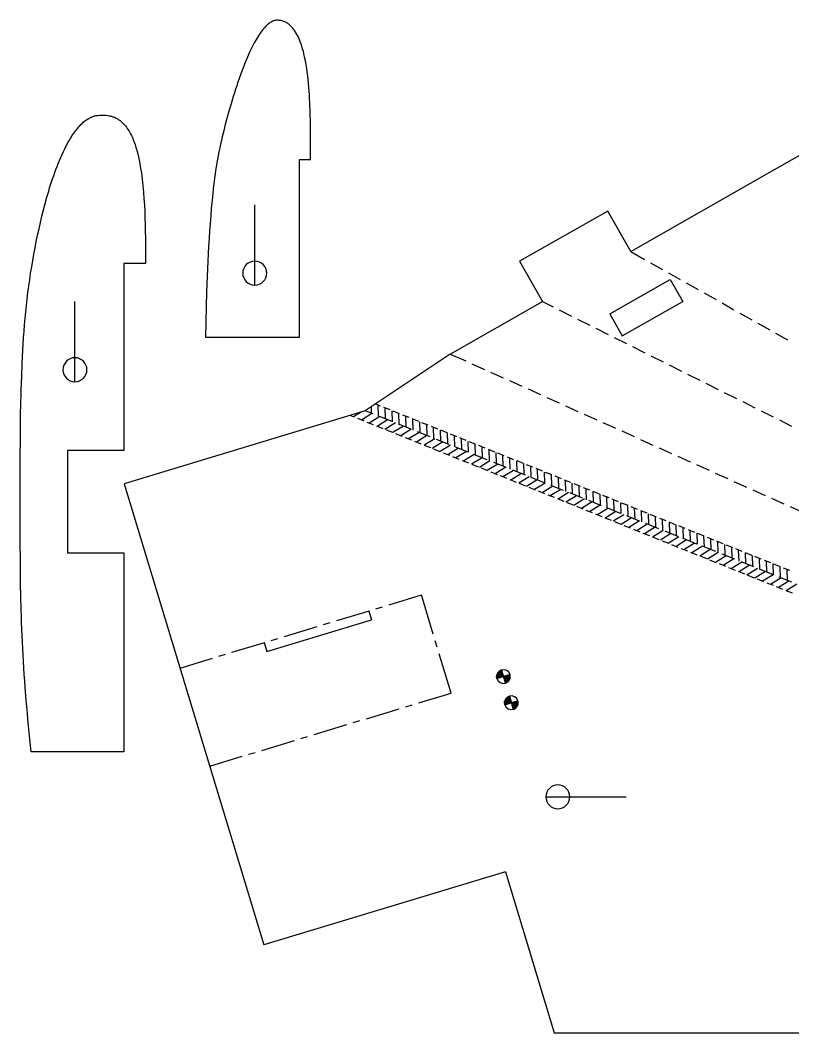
# Model space of a CAD drawing. Extents: x 310 to 3649, y -238 to 259.
# Drawn here: x 1176.2 to 1534.8, y -232.5 to 237.6 of the extents above; entities that cross this region are included whole.
import ezdxf

# ---------------------------------------------------------------- set-up
doc = ezdxf.new("R2010")
doc.units = 0

msp = doc.modelspace()

# ---------------------------------------------------------------- linework, layer by layer
at = {"layer": '01 CUT', "color": 7}
for points in [[(1305.795652, 90.387976), (1305.795652, 172.969466), (1310.875636, 172.969466), (1310.907386, 180.028527), (1310.91797, 183.56335), (1310.907386, 187.087588), (1310.875636, 190.622411), (1310.801553, 194.14665), (1310.748637, 195.914061), (1310.685137, 197.681472), (1310.611054, 199.4383), (1310.515804, 201.205711), (1310.420554, 202.962538), (1310.304138, 204.72995), (1310.166555, 206.486777), (1310.007806, 208.243605), (1309.82789, 210.000433), (1309.63739, 211.757261), (1309.415141, 213.503505), (1309.161142, 215.24975), (1308.875393, 216.995994), (1308.568477, 218.731655), (1308.219228, 220.467317), (1308.018145, 221.324564), (1307.817063, 222.181811), (1307.605397, 223.039059), (1307.372564, 223.896306), (1307.129148, 224.74297), (1306.864566, 225.589634), (1306.5894, 226.425715), (1306.293068, 227.261795), (1305.986152, 228.087293), (1305.647486, 228.902207), (1305.287654, 229.706538), (1304.896072, 230.500285), (1304.483323, 231.283449), (1304.038825, 232.045447), (1303.795409, 232.426446), (1303.551993, 232.796861), (1303.297994, 233.156693), (1303.033411, 233.516526), (1302.758245, 233.865774), (1302.472496, 234.20444), (1302.176164, 234.532522), (1301.869248, 234.850021), (1301.551749, 235.156937), (1301.213083, 235.442686), (1300.874418, 235.728435), (1300.514586, 235.993018), (1300.14417, 236.236434), (1299.763171, 236.469266), (1299.382173, 236.670349), (1298.980007, 236.860848), (1298.567258, 237.030181), (1298.15451, 237.178347), (1297.731178, 237.294764), (1297.297262, 237.400597), (1296.863347, 237.47468), (1296.418849, 237.53818), (1295.97435, 237.569929), (1295.540435, 237.580513), (1295.095936, 237.548763), (1294.662021, 237.485263), (1294.228105, 237.390013), (1293.804774, 237.263014), (1293.392025, 237.093681), (1292.989859, 236.913765), (1292.598277, 236.702099), (1292.217278, 236.469266), (1291.857446, 236.215267), (1291.497614, 235.950685), (1291.158948, 235.675519), (1290.830866, 235.379186), (1290.502784, 235.072271), (1290.185285, 234.765355), (1289.582037, 234.119774), (1289.010539, 233.453026), (1288.449624, 232.765111), (1287.920459, 232.066613), (1287.41246, 231.346949), (1286.915045, 230.606118), (1286.438797, 229.865287), (1285.983715, 229.113873), (1285.539216, 228.341292), (1285.105301, 227.568711), (1284.692552, 226.79613), (1283.877638, 225.219218), (1283.105057, 223.631723), (1282.364226, 222.033645), (1281.644562, 220.4144), (1280.956647, 218.795155), (1280.289899, 217.165327), (1279.633735, 215.514332), (1279.00932, 213.873921), (1278.395489, 212.212343), (1277.802824, 210.550765), (1277.220742, 208.889186), (1276.659827, 207.206442), (1276.109496, 205.53428), (1275.569748, 203.851536), (1275.051166, 202.168791), (1274.532584, 200.486046), (1274.024586, 198.792718), (1273.050922, 195.395479), (1272.109008, 191.99824), (1271.209428, 188.579834), (1270.775513, 186.865339), (1270.352181, 185.150845), (1269.950015, 183.43635), (1269.54785, 181.721855), (1269.156268, 179.996777), (1268.785852, 178.2717), (1268.42602, 176.546622), (1268.087354, 174.81096), (1267.759272, 173.075299), (1267.441773, 171.339638), (1267.156024, 169.593394), (1266.880858, 167.857732), (1266.626859, 166.111488), (1266.383443, 164.365243), (1266.161194, 162.608416), (1265.949528, 160.862171), (1265.748445, 159.105343), (1265.557946, 157.348515), (1265.208697, 153.83486), (1264.891198, 150.321204), (1264.594865, 146.796965), (1264.3197, 143.28331), (1264.0657, 139.759071), (1263.822285, 136.234832), (1263.610619, 132.710593), (1263.409536, 129.186354), (1263.22962, 125.662115), (1263.081454, 122.137876), (1262.933287, 118.613637), (1262.806288, 115.089399), (1262.689871, 111.554576), (1262.488789, 104.495515), (1262.319456, 97.447037), (1262.17129, 90.387976), (1305.795652, 90.387976)], [(1526.298708, 168.323397), (1607.610202, 214.202003), (1915.086817, -79.389322)], [(1181.325461, -102.048168), (1180.669296, -96.068603), (1180.351797, -93.084112), (1180.055465, -90.089039), (1179.759133, -87.093965), (1179.483967, -84.098891), (1179.219384, -81.103817), (1178.965385, -78.108743), (1178.489137, -72.108012), (1178.266887, -69.112938), (1178.055221, -66.117864), (1177.854139, -63.112207), (1177.663639, -60.10655), (1177.483723, -57.111476), (1177.324974, -54.105819), (1177.176807, -51.100161), (1177.039225, -48.094504), (1176.912225, -45.088847), (1176.806392, -42.093773), (1176.700559, -39.077533), (1176.615893, -36.071875), (1176.467726, -30.060561), (1176.361893, -24.049247), (1176.28781, -18.037932), (1176.245477, -12.016034), (1176.213727, -6.00472), (1176.192561, 6.028492), (1176.192561, 18.051121), (1176.181977, 30.084333), (1176.192561, 36.095647), (1176.224311, 42.117545), (1176.28781, 48.128859), (1176.372477, 54.140174), (1176.499476, 60.151488), (1176.584143, 63.157145), (1176.668809, 66.162803), (1176.880475, 72.174117), (1177.134474, 78.185431), (1177.40964, 84.196746), (1177.578973, 87.202403), (1177.748306, 90.197477), (1177.949388, 93.203134), (1178.171638, 96.198208), (1178.425637, 99.203865), (1178.711386, 102.188356), (1179.018302, 105.18343), (1179.356967, 108.178504), (1179.727383, 111.162994), (1180.129548, 114.136902), (1180.55288, 117.121392), (1181.007962, 120.095299), (1181.484211, 123.058623), (1181.981626, 126.032531), (1182.510791, 128.985271), (1183.061122, 131.948595), (1183.643204, 134.901336), (1184.257035, 137.843494), (1184.892033, 140.785651), (1185.558781, 143.717225), (1186.246696, 146.648799), (1186.976943, 149.559207), (1187.738941, 152.469614), (1188.543272, 155.369438), (1188.966604, 156.81935), (1189.389936, 158.258679), (1189.834434, 159.698008), (1190.278933, 161.137337), (1190.744598, 162.566082), (1191.220847, 163.994828), (1191.707678, 165.41299), (1192.205093, 166.831152), (1192.723675, 168.249314), (1193.25284, 169.64631), (1193.803172, 171.053889), (1194.37467, 172.440301), (1194.967335, 173.826714), (1195.570583, 175.202542), (1196.205581, 176.567788), (1196.861745, 177.933034), (1197.539077, 179.277113), (1198.248158, 180.610609), (1198.988989, 181.922938), (1199.380571, 182.579103), (1199.772153, 183.214101), (1200.174318, 183.849099), (1200.587067, 184.484097), (1201.020982, 185.097928), (1201.454898, 185.711759), (1201.90998, 186.315008), (1202.375645, 186.907672), (1202.851893, 187.489754), (1203.338725, 188.061252), (1203.846723, 188.622167), (1204.375888, 189.161915), (1204.915637, 189.69108), (1205.465968, 190.199079), (1206.04805, 190.675327), (1206.640715, 191.140992), (1207.265129, 191.574908), (1207.910711, 191.96649), (1208.238793, 192.156989), (1208.566875, 192.336905), (1208.905541, 192.506238), (1209.25479, 192.654404), (1209.604039, 192.80257), (1209.953288, 192.92957), (1210.31312, 193.045986), (1210.672952, 193.151819), (1211.032784, 193.247069), (1211.4032, 193.321152), (1211.773615, 193.374069), (1212.144031, 193.426985), (1212.895445, 193.490485), (1213.657443, 193.522235), (1214.408857, 193.522235), (1215.170854, 193.490485), (1215.932852, 193.437568), (1216.684266, 193.363485), (1217.435681, 193.247069), (1217.806096, 193.172986), (1218.165928, 193.08832), (1218.536344, 193.003653), (1218.896176, 192.89782), (1219.245425, 192.781404), (1219.605257, 192.654404), (1219.954506, 192.506238), (1220.293172, 192.358072), (1220.631837, 192.188739), (1220.95992, 192.008823), (1221.288002, 191.818324), (1221.616084, 191.617241), (1221.933583, 191.405575), (1222.240499, 191.193909), (1222.547415, 190.961076), (1222.843747, 190.728244), (1223.415245, 190.230829), (1223.965577, 189.701663), (1224.473575, 189.151332), (1224.97099, 188.56925), (1225.436655, 187.976586), (1225.870571, 187.362754), (1226.283319, 186.738339), (1226.685485, 186.092758), (1227.0559, 185.436594), (1227.415733, 184.769846), (1227.754398, 184.103098), (1228.071897, 183.415183), (1228.378813, 182.727269), (1228.664562, 182.039354), (1228.939728, 181.330273), (1229.20431, 180.631775), (1229.458309, 179.922694), (1229.691142, 179.20303), (1229.913391, 178.483366), (1230.125057, 177.753118), (1230.336723, 177.033453), (1230.707139, 175.572958), (1231.056388, 174.101879), (1231.373887, 172.620217), (1231.659636, 171.138555), (1231.924218, 169.656893), (1232.167634, 168.175231), (1232.400467, 166.682986), (1232.60155, 165.190741), (1232.781466, 163.698495), (1232.950799, 162.20625), (1233.109548, 160.714005), (1233.247131, 159.22176), (1233.37413, 157.718931), (1233.59638, 154.723857), (1233.786879, 151.7182), (1233.945629, 148.712543), (1234.062045, 145.706885), (1234.157295, 142.701228), (1234.241961, 139.695571), (1234.294878, 136.689914), (1234.337211, 133.684257), (1234.358377, 130.678599), (1234.379544, 124.656702), (1224.219576, 124.656702), (1224.219576, 37.757225), (1198.184658, 37.757225), (1198.184658, -9.730042), (1224.219576, -9.730042), (1224.219576, -102.048168)], [(1459.613335, 130.170601), (1526.298708, 168.323397)], [(1459.613335, 130.170601), (1448.955951, 148.955959), (1407.987997, 125.704448), (1418.64538, 106.929674)], [(1449.887282, 101.278192), (1477.94361, 117.206059)], [(1477.94361, 117.206059), (1483.711509, 107.04609)], [(1375.814765, 82.609251), (1418.64538, 106.929674)], [(1455.65518, 91.118224), (1483.711509, 107.04609)], [(1449.887282, 101.278192), (1455.65518, 91.118224)], [(1375.814765, 82.609251), (1336.307306, 56.278)], [(1336.307306, 56.278), (1224.462992, 22.41144), (1289.306871, -191.773385)], [(1338.021801, -36.643374), (1339.27063, -40.770861)], [(1290.65095, -55.492231), (1339.27063, -40.770861)], [(1289.402121, -51.364744), (1290.65095, -55.492231)], [(1224.219576, -102.048168), (1181.325461, -102.048168)], [(1401.436935, -157.832742), (1289.306871, -191.773385)], [(1401.436935, -157.832742), (1424.053447, -232.529673)], [(1424.053447, -232.529673), (1844.199873, -232.529673)]]:
    msp.add_lwpolyline(points, dxfattribs=at)
at = {"layer": '02 SCORE', "color": 10}
for points in [[(1459.613335, 130.170601), (1466.016231, 126.572279)], [(1468.789056, 125.005951), (1474.313538, 121.89446)], [(1477.086363, 120.338715), (1482.621429, 117.216642)], [(1485.38367, 115.660897), (1490.918736, 112.538823)], [(1493.680977, 110.983078), (1499.216043, 107.871588)], [(1418.64538, 106.929674), (1423.513698, 104.495515)], [(1501.978284, 106.315843), (1507.51335, 103.193769)], [(1426.350023, 103.077353), (1432.033255, 100.241029)], [(1434.880162, 98.822866), (1440.552811, 95.975959)], [(1510.286175, 101.638024), (1515.810658, 98.515951)], [(1443.399719, 94.557796), (1449.072368, 91.721472)], [(1518.583482, 96.960206), (1524.118548, 93.848715)], [(1451.919275, 90.30331), (1457.602508, 87.466986)], [(1526.880789, 92.29297), (1532.415855, 89.170897)], [(1460.438832, 86.048823), (1466.122064, 83.212499)], [(1375.814765, 82.609251), (1382.979659, 79.391928)], [(1468.958388, 81.794337), (1474.641621, 78.947429)], [(1385.879483, 78.090182), (1391.668549, 75.48669)], [(1477.477945, 77.529267), (1483.161177, 74.692942)], [(1394.568373, 74.184944), (1400.357438, 71.581452)], [(1485.997501, 73.27478), (1491.680734, 70.438456)], [(1403.257262, 70.279706), (1409.046327, 67.676215)], [(1411.946151, 66.374469), (1417.735216, 63.78156)], [(1494.517058, 69.020294), (1500.20029, 66.183969)], [(1420.635041, 62.479814), (1426.424106, 59.876322)], [(1503.036614, 64.765807), (1508.719847, 61.918899)], [(1429.32393, 58.574577), (1435.112995, 55.971085)], [(1511.566754, 60.500737), (1517.239403, 57.664413)], [(1340.000878, 54.796338), (1336.307306, 56.278)], [(1348.837933, 51.24035), (1342.943035, 53.611009)], [(1438.012819, 54.669339), (1443.801884, 52.065847)], [(1520.086311, 56.246251), (1525.75896, 53.409926)], [(1528.605867, 51.991764), (1534.289099, 49.155439)], [(1357.674989, 47.684361), (1351.780091, 50.05502)], [(1446.701709, 50.764101), (1452.490774, 48.160609)], [(1366.512045, 44.138955), (1360.617146, 46.499031)], [(1375.3491, 40.582966), (1369.454202, 42.953626)], [(1455.390598, 46.869447), (1461.179663, 44.265955)], [(1464.079487, 42.964209), (1469.868552, 40.360717)], [(1384.186156, 37.026978), (1378.291257, 39.397637)], [(1472.768376, 39.058971), (1478.557442, 36.45548)], [(1393.023211, 33.470989), (1387.138896, 35.841648)], [(1481.457266, 35.153734), (1487.246331, 32.550242)], [(1401.860266, 29.925583), (1395.975952, 32.296243)], [(1410.697322, 26.369595), (1404.813007, 28.740254)], [(1490.146155, 31.248496), (1495.93522, 28.655587)], [(1419.534377, 22.813606), (1413.650063, 25.184265)], [(1498.835044, 27.353841), (1504.62411, 24.75035)], [(1428.371433, 19.2682), (1422.487118, 21.628276)], [(1507.523934, 23.448604), (1513.312999, 20.845112)], [(1516.212823, 19.543366), (1522.001888, 16.939874)], [(1437.219072, 15.712212), (1431.324174, 18.082871)], [(1446.056127, 12.156223), (1440.161229, 14.526882)], [(1524.901712, 15.638128), (1530.690777, 13.04522)], [(1454.893183, 8.600234), (1448.998285, 10.970893)], [(1533.590602, 11.743474), (1539.379667, 9.139982)], [(1463.730238, 5.054828), (1457.83534, 7.425488)], [(1472.567294, 1.49884), (1466.672396, 3.869499)], [(1481.404349, -2.057149), (1475.509451, 0.31351)], [(1490.241405, -5.602555), (1484.346507, -3.242479)], [(1499.07846, -9.158543), (1493.183562, -6.787884)], [(1507.915516, -12.714532), (1502.020618, -10.343873)], [(1516.752571, -16.270521), (1510.857673, -13.899862)], [(1525.589627, -19.815927), (1519.694729, -17.455851)], [(1534.426682, -23.371915), (1528.531784, -21.001256)]]:
    msp.add_lwpolyline(points, dxfattribs=at)
at = {"layer": '04 BEVEL', "color": 130}
for points in [[(1339.291797, 55.082088), (1339.196547, 58.193578)], [(1343.4722, 58.42641), (1341.016875, 59.410657)], [(1342.50912, 53.780342), (1342.350371, 58.870909)], [(1347.885436, 56.648416), (1344.943279, 57.833746)], [(1345.726443, 52.489179), (1345.567694, 57.579746)], [(1331.407238, 53.219427), (1329.184745, 54.119007)], [(1334.613978, 55.759419), (1330.86749, 53.441676)], [(1335.831058, 51.452016), (1332.878317, 52.626762)], [(1339.439963, 55.018588), (1334.529312, 51.970597)], [(1343.091202, 53.547509), (1338.18055, 50.499519)], [(1346.74244, 52.087014), (1341.831789, 49.02844)], [(1348.943767, 51.198016), (1348.785017, 56.288584)], [(1352.309256, 54.870422), (1349.356515, 56.055751)], [(1352.16109, 49.906854), (1352.00234, 54.986838)], [(1356.722492, 53.092427), (1353.780335, 54.277757)], [(1355.388996, 48.605108), (1355.219663, 53.695675)], [(1361.146311, 51.314433), (1358.193571, 52.499762)], [(1358.606319, 47.313945), (1358.436987, 52.404513)], [(1340.244294, 49.674021), (1337.302136, 50.859351)], [(1344.668113, 47.896027), (1341.715373, 49.081356)], [(1350.393679, 50.615935), (1345.483027, 47.567945)], [(1349.081349, 46.118032), (1346.139192, 47.303362)], [(1354.044917, 49.144856), (1349.134266, 46.096866)], [(1357.696156, 47.673778), (1352.796088, 44.625787)], [(1361.823643, 46.022783), (1361.65431, 51.11335)], [(1365.559548, 49.536438), (1362.61739, 50.721768)], [(1365.040966, 44.73162), (1364.871633, 49.811604)], [(1369.983367, 47.769027), (1367.030626, 48.943774)], [(1368.258289, 43.429874), (1368.088956, 48.520442)], [(1371.475612, 42.138712), (1371.316863, 47.229279)], [(1374.396603, 45.991033), (1371.454446, 47.176362)], [(1353.505169, 44.340038), (1350.563011, 45.525368)], [(1357.918405, 42.562044), (1354.976247, 43.747373)], [(1361.357977, 46.213282), (1356.447326, 43.154708)], [(1365.009216, 44.742203), (1360.098565, 41.694213)], [(1368.660454, 43.271125), (1363.749803, 40.223134)], [(1374.692935, 40.847549), (1374.534186, 45.938116)], [(1378.820422, 44.213038), (1375.867682, 45.398368)], [(1377.910259, 39.556386), (1377.751509, 44.63637)], [(1383.233658, 42.435044), (1380.291501, 43.620374)], [(1381.127582, 38.25464), (1380.968832, 43.345208)], [(1362.342224, 40.784049), (1359.400067, 41.969379)], [(1366.75546, 39.016638), (1363.813303, 40.191384)], [(1372.311693, 41.800046), (1367.401042, 38.752056)], [(1371.17928, 37.238644), (1368.237122, 38.423973)], [(1375.962931, 40.328967), (1371.05228, 37.280977)], [(1379.624753, 38.868472), (1374.714102, 35.820482)], [(1384.344905, 36.963478), (1384.186156, 42.054045)], [(1387.657478, 40.65705), (1384.71532, 41.842379)], [(1387.562228, 35.672315), (1387.403479, 40.762883)], [(1392.070714, 38.879055), (1389.128557, 40.064385)], [(1390.790135, 34.381153), (1390.620802, 39.461137)], [(1396.494533, 37.101061), (1393.552376, 38.28639)], [(1394.007458, 33.079407), (1393.838125, 38.169974)], [(1375.603099, 35.460649), (1372.650359, 36.645979)], [(1380.016335, 33.682655), (1377.074178, 34.867985)], [(1383.275992, 37.397393), (1378.365341, 34.349403)], [(1384.440155, 31.904661), (1381.487414, 33.08999)], [(1386.92723, 35.926314), (1382.016579, 32.878324)], [(1390.578469, 34.455236), (1385.667817, 31.407245)], [(1394.229707, 32.99474), (1389.319056, 29.936167)], [(1397.224781, 31.788244), (1397.055448, 36.878812)], [(1400.907769, 35.323066), (1397.965612, 36.508396)], [(1400.442104, 30.497082), (1400.272771, 35.587649)], [(1405.331589, 33.555655), (1402.389432, 34.740985)], [(1403.659427, 29.205919), (1403.490095, 34.285903)], [(1406.876751, 27.904173), (1406.718001, 32.99474)], [(1409.755408, 31.777661), (1406.802668, 32.96299)], [(1388.853391, 30.126666), (1385.911233, 31.311996)], [(1393.27721, 28.348672), (1390.324469, 29.534001)], [(1397.880946, 31.523662), (1392.980878, 28.475671)], [(1401.542767, 30.052583), (1396.632116, 27.004593)], [(1405.194006, 28.581504), (1400.283355, 25.533514)], [(1410.094074, 26.613011), (1409.935324, 31.703578)], [(1414.168644, 29.999666), (1411.226487, 31.184996)], [(1413.311397, 25.321848), (1413.152648, 30.412415)], [(1418.592464, 28.221672), (1415.639723, 29.407002)], [(1416.52872, 24.030685), (1416.369971, 29.110669)], [(1397.690446, 26.570677), (1394.748289, 27.756007)], [(1402.114266, 24.803266), (1399.161525, 25.988596)], [(1406.527502, 23.025272), (1403.585344, 24.210601)], [(1408.845244, 27.110426), (1403.934593, 24.062435)], [(1412.496483, 25.64993), (1407.585832, 22.60194)], [(1416.147721, 24.178852), (1411.23707, 21.130861)], [(1419.746043, 22.728939), (1419.587294, 27.819507)], [(1423.0057, 26.443678), (1420.063543, 27.629007)], [(1422.963367, 21.437777), (1422.804617, 26.528344)], [(1427.429519, 24.665683), (1424.476779, 25.851013)], [(1426.191273, 20.146614), (1426.02194, 25.237182)], [(1431.842755, 22.887689), (1428.900598, 24.073018)], [(1429.408596, 18.844868), (1429.239264, 23.935436)], [(1410.951321, 21.247277), (1407.99858, 22.432607)], [(1415.364557, 19.469283), (1412.4224, 20.654613)], [(1419.809543, 22.707773), (1414.898892, 19.659782)], [(1419.788377, 17.691289), (1416.835636, 18.876618)], [(1423.460782, 21.236694), (1418.550131, 18.188704)], [(1427.11202, 19.776199), (1422.201369, 16.717625)], [(1432.62592, 17.553706), (1432.456587, 22.644273)], [(1436.266575, 21.120278), (1433.313834, 22.305607)], [(1435.843243, 16.262543), (1435.67391, 21.35311)], [(1440.679811, 19.342283), (1437.737653, 20.527613)], [(1439.060566, 14.971381), (1438.891233, 20.061948)], [(1424.201613, 15.913294), (1421.259455, 17.098624)], [(1428.625432, 14.1353), (1425.683275, 15.320629)], [(1430.763259, 18.30512), (1425.852608, 15.25713)], [(1434.414497, 16.834041), (1429.503846, 13.786051)], [(1438.076319, 15.362963), (1433.165668, 12.314972)], [(1442.277889, 13.669635), (1442.11914, 18.760202)], [(1445.10363, 17.564289), (1442.15089, 18.749619)], [(1445.495212, 12.378472), (1445.336463, 17.469039)], [(1449.516866, 15.786295), (1446.574709, 16.971624)], [(1448.712536, 11.087309), (1448.553786, 16.177877)], [(1453.940686, 14.0083), (1450.987945, 15.19363)], [(1451.929859, 9.796147), (1451.771109, 14.886714)], [(1433.038668, 12.367889), (1430.096511, 13.553218)], [(1437.462488, 10.589894), (1434.52033, 11.775224)], [(1441.727558, 13.902467), (1436.816906, 10.843894)], [(1441.875724, 8.8119), (1438.933566, 9.99723)], [(1445.378796, 12.431389), (1440.468145, 9.383398)], [(1449.030035, 10.96031), (1444.119383, 7.912319)], [(1452.681273, 9.489231), (1447.770622, 6.441241)], [(1455.147182, 8.494401), (1454.988432, 13.584968)], [(1458.353922, 12.230306), (1455.411764, 13.415635)], [(1458.375088, 7.203238), (1458.205756, 12.293806)], [(1462.777741, 10.452311), (1459.835584, 11.637641)], [(1461.592412, 5.912076), (1461.423079, 11.002643)], [(1467.190977, 8.6849), (1464.24882, 9.87023)], [(1464.809735, 4.620913), (1464.640402, 9.71148)], [(1446.299543, 7.033906), (1443.357386, 8.219235)], [(1450.723363, 5.255911), (1447.770622, 6.441241)], [(1456.332512, 8.018152), (1451.42186, 4.970162)], [(1459.994333, 6.557657), (1455.083682, 3.509667)], [(1463.645572, 5.086578), (1458.734921, 2.038588)], [(1468.027058, 3.319167), (1467.857725, 8.409735)], [(1471.614797, 6.906906), (1468.672639, 8.092236)], [(1471.244381, 2.028005), (1471.075048, 7.118572)], [(1476.028033, 5.128912), (1473.085875, 6.314241)], [(1474.461704, 0.736842), (1474.302955, 5.827409)], [(1455.136599, 3.477917), (1452.194441, 4.663246)], [(1459.560418, 1.699922), (1456.607677, 2.885252)], [(1463.973654, -0.067489), (1461.031497, 1.117841)], [(1467.29681, 3.6155), (1462.386159, 0.567509)], [(1470.948049, 2.144421), (1466.037398, -0.90357)], [(1474.599287, 0.683925), (1469.688636, -2.374648)], [(1480.451852, 3.350917), (1477.509695, 4.536247)], [(1477.679028, -0.554321), (1477.520278, 4.536247)], [(1480.896351, -1.856066), (1480.737601, 3.234501)], [(1484.875672, 1.572923), (1481.922931, 2.758252)], [(1484.113674, -3.147229), (1483.954925, 1.943338)], [(1489.288908, -0.205072), (1486.34675, 0.980258)], [(1487.330997, -4.438392), (1487.172248, 0.652176)], [(1468.397474, -1.845483), (1465.444733, -0.660154)], [(1472.81071, -3.623478), (1469.868552, -2.438148)], [(1478.261109, -0.787153), (1473.350458, -3.835144)], [(1477.234529, -5.401472), (1474.281788, -4.216142)], [(1481.912348, -2.258232), (1477.001696, -5.306222)], [(1485.563586, -3.729311), (1480.652935, -6.777301)], [(1490.548321, -5.729554), (1490.389571, -0.638987)], [(1493.712727, -1.983066), (1490.759986, -0.797736)], [(1493.776227, -7.0313), (1493.606894, -1.940733)], [(1498.125963, -3.750477), (1495.183806, -2.565148)], [(1496.99355, -8.322463), (1496.824217, -3.231896)], [(1502.549783, -5.528472), (1499.597042, -4.343142)], [(1500.210873, -9.613625), (1500.041541, -4.523058)], [(1481.647765, -7.179466), (1478.705608, -5.994137)], [(1486.071585, -8.957461), (1483.118844, -7.772131)], [(1489.214825, -5.200389), (1484.304173, -8.24838)], [(1492.866063, -6.660885), (1487.955412, -9.708875)], [(1496.517302, -8.131963), (1491.60665, -11.179954)], [(1503.428197, -10.904788), (1503.258864, -5.814221)], [(1506.963019, -7.306466), (1504.020861, -6.121136)], [(1506.64552, -12.206534), (1506.476187, -7.115967)], [(1511.386838, -9.08446), (1508.434098, -7.899131)], [(1509.862843, -13.497696), (1509.704093, -8.407129)], [(1490.484821, -10.735455), (1487.542663, -9.550126)], [(1494.90864, -12.502866), (1491.955899, -11.317537)], [(1500.179124, -9.603042), (1495.268472, -12.651032)], [(1499.321876, -14.280861), (1496.379719, -13.095531)], [(1503.830362, -11.074121), (1498.919711, -14.122111)], [(1507.4816, -12.534616), (1502.570949, -15.59319)], [(1511.132839, -14.005695), (1506.222188, -17.053685)], [(1515.800074, -10.862455), (1512.857917, -9.677125)], [(1513.080166, -14.788859), (1512.921417, -9.698292)], [(1516.297489, -16.080022), (1516.13874, -10.989454)], [(1520.223894, -12.640449), (1517.271153, -11.45512)], [(1519.514813, -17.381768), (1519.356063, -12.2912)], [(1524.63713, -14.418444), (1521.694972, -13.233114)], [(1522.732136, -18.67293), (1522.573386, -13.582363)], [(1503.745696, -16.058855), (1500.803538, -14.873525)], [(1508.158932, -17.836849), (1505.216774, -16.65152)], [(1512.582751, -19.614844), (1509.640594, -18.429514)], [(1514.784077, -15.476774), (1509.873426, -18.524764)], [(1518.445899, -16.947852), (1513.535248, -19.995843)], [(1522.097138, -18.408348), (1517.186487, -21.466921)], [(1525.949459, -19.964093), (1525.79071, -14.873525)], [(1529.060949, -16.185855), (1526.108208, -15.000525)], [(1529.177365, -21.255255), (1529.008033, -16.175271)], [(1533.474185, -17.963849), (1530.532028, -16.778519)], [(1532.394689, -22.557001), (1532.225356, -17.466434)], [(1516.995987, -21.392838), (1514.05383, -20.207509)], [(1521.419807, -23.170833), (1518.477649, -21.985503)], [(1525.748376, -19.879426), (1520.837725, -22.927417)], [(1529.399615, -21.350505), (1524.488964, -24.398495)], [(1533.050853, -22.821584), (1528.140202, -25.869574)], [(1525.843626, -24.938244), (1522.890885, -23.752914)], [(1530.256862, -26.716238), (1527.314705, -25.530909)], [(1534.680681, -28.494233), (1531.727941, -27.308903)], [(1536.702092, -24.292662), (1531.802024, -27.340653)]]:
    msp.add_lwpolyline(points, dxfattribs=at)
at = {"layer": '05 REFERENCE', "color": 90}
for points in [[(1347.409188, -33.796466), (1362.395141, -29.266813)], [(1367.90904, -47.47009), (1362.395141, -29.266813)], [(1323.099348, -41.162443), (1338.296967, -36.558707)], [(1341.334374, -35.63796), (1344.371781, -34.717213)], [(1317.024534, -43.003937), (1320.061941, -42.08319)], [(1298.789508, -48.517836), (1313.987127, -43.924684)], [(1274.479668, -55.883813), (1289.666703, -51.280077)], [(1292.714694, -50.35933), (1295.752101, -49.438583)], [(1369.750534, -53.555487), (1368.829787, -50.51808)], [(1250.381494, -63.175707), (1265.356863, -58.635471)], [(1268.39427, -57.714724), (1271.442261, -56.793977)], [(1376.174597, -74.806753), (1370.660698, -56.592894)], [(1361.199228, -79.336406), (1376.174597, -74.806753)], [(1336.889388, -86.702383), (1352.076423, -82.098647)], [(1355.11383, -81.1779), (1358.151237, -80.257153)], [(1330.80399, -88.533293), (1333.841397, -87.612546)], [(1312.568964, -94.057776), (1327.766583, -89.454041)], [(1288.259124, -101.41317), (1303.456743, -96.820017)], [(1306.49415, -95.89927), (1309.531557, -94.978523)], [(1282.18431, -103.254664), (1285.221717, -102.333917)], [(1264.16095, -108.715647), (1279.146903, -104.175411)]]:
    msp.add_lwpolyline(points, dxfattribs=at)
at = {"layer": '23 NOTES', "color": 7}
for points in [[(1285.041801, 114.61315), (1285.041801, 151.929866)], [(1285.04, 125.737524), (1283.919159, 125.624534), (1282.875204, 125.300472), (1281.930499, 124.787703), (1281.107409, 124.108591), (1280.428297, 123.285501), (1279.915528, 122.340796), (1279.591466, 121.296841), (1279.478476, 120.176), (1279.591466, 119.055159), (1279.915528, 118.011204), (1280.428297, 117.066499), (1281.107409, 116.243409), (1281.930499, 115.564297), (1282.875204, 115.051528), (1283.919159, 114.727466), (1285.04, 114.614476), (1286.160841, 114.727466), (1287.204796, 115.051528), (1288.149501, 115.564297), (1288.972591, 116.243409), (1289.651703, 117.066499), (1290.164472, 118.011204), (1290.488534, 119.055159), (1290.601524, 120.176), (1290.488534, 121.296841), (1290.164472, 122.340796), (1289.651703, 123.285501), (1288.972591, 124.108591), (1288.149501, 124.787703), (1287.204796, 125.300472), (1286.160841, 125.624534), (1285.04, 125.737524)], [(1201.581897, 69.761125), (1201.581897, 107.067257)], [(1201.58, 80.885524), (1200.459159, 80.772534), (1199.415204, 80.448472), (1198.470499, 79.935703), (1197.647409, 79.256591), (1196.968297, 78.433501), (1196.455528, 77.488796), (1196.131466, 76.444841), (1196.018476, 75.324), (1196.131466, 74.203159), (1196.455528, 73.159204), (1196.968297, 72.214499), (1197.647409, 71.391409), (1198.470499, 70.712297), (1199.415204, 70.199528), (1200.459159, 69.875466), (1201.58, 69.762476), (1202.700841, 69.875466), (1203.744796, 70.199528), (1204.689501, 70.712297), (1205.512591, 71.391409), (1206.191703, 72.214499), (1206.704472, 73.159204), (1207.028534, 74.203159), (1207.141524, 75.324), (1207.028534, 76.444841), (1206.704472, 77.488796), (1206.191703, 78.433501), (1205.512591, 79.256591), (1204.689501, 79.935703), (1203.744796, 80.448472), (1202.700841, 80.772534), (1201.58, 80.885524)], [(1403.563885, -66.227574), (1402.966021, -65.115167), (1402.020805, -64.345102), (1400.855801, -63.985658), (1399.598574, -64.105115), (1398.486167, -64.702979), (1397.716102, -65.648195), (1397.356658, -66.813199), (1397.476115, -68.070426), (1398.073979, -69.182833), (1399.019195, -69.952898), (1400.184199, -70.312342), (1401.441426, -70.192885), (1402.553833, -69.595021), (1403.323898, -68.649805), (1403.683342, -67.484801), (1403.563885, -66.227574)], [(1397.57403, -65.980281), (1400.029356, -65.535783), (1397.457614, -66.318947), (1397.57403, -65.980281)], [(1400.029356, -65.535783), (1397.457614, -66.318947), (1400.124605, -65.832115), (1400.029356, -65.535783)], [(1397.722196, -65.652199), (1399.944689, -65.260617), (1397.57403, -65.980281), (1397.722196, -65.652199)], [(1399.944689, -65.260617), (1397.57403, -65.980281), (1400.029356, -65.535783), (1399.944689, -65.260617)], [(1397.902112, -65.355866), (1399.870606, -65.006618), (1397.722196, -65.652199), (1397.902112, -65.355866)], [(1399.870606, -65.006618), (1397.722196, -65.652199), (1399.944689, -65.260617), (1399.870606, -65.006618)], [(1398.124362, -65.070117), (1399.807106, -64.773785), (1397.902112, -65.355866), (1398.124362, -65.070117)], [(1399.807106, -64.773785), (1397.902112, -65.355866), (1399.870606, -65.006618), (1399.807106, -64.773785)], [(1398.378361, -64.816118), (1399.743606, -64.583286), (1398.124362, -65.070117), (1398.378361, -64.816118)], [(1399.743606, -64.583286), (1398.124362, -65.070117), (1399.807106, -64.773785), (1399.743606, -64.583286)], [(1398.653527, -64.593869), (1399.69069, -64.413953), (1398.378361, -64.816118), (1398.653527, -64.593869)], [(1399.69069, -64.413953), (1398.378361, -64.816118), (1399.743606, -64.583286), (1399.69069, -64.413953)], [(1398.949859, -64.392786), (1399.648357, -64.286953), (1398.653527, -64.593869), (1398.949859, -64.392786)], [(1399.648357, -64.286953), (1398.653527, -64.593869), (1399.69069, -64.413953), (1399.648357, -64.286953)], [(1399.267358, -64.234037), (1399.62719, -64.191703), (1398.949859, -64.392786), (1399.267358, -64.234037)], [(1399.62719, -64.191703), (1398.949859, -64.392786), (1399.648357, -64.286953), (1399.62719, -64.191703)], [(1399.606024, -64.11762), (1399.606024, -64.138787), (1399.267358, -64.234037), (1399.606024, -64.11762)], [(1399.606024, -64.138787), (1399.267358, -64.234037), (1399.62719, -64.191703), (1399.606024, -64.138787)], [(1399.606024, -64.11762), (1401.436935, -70.192435)], [(1397.383531, -66.668196), (1400.219855, -66.149614), (1397.351781, -67.017445), (1397.383531, -66.668196)], [(1400.219855, -66.149614), (1397.351781, -67.017445), (1400.315105, -66.477696), (1400.219855, -66.149614)], [(1397.351781, -67.017445), (1400.315105, -66.477696), (1397.351781, -67.377277), (1397.351781, -67.017445)], [(1400.315105, -66.477696), (1397.351781, -67.377277), (1400.420938, -66.816362), (1400.315105, -66.477696)], [(1397.351781, -67.377277), (1400.420938, -66.816362), (1397.394114, -67.726526), (1397.351781, -67.377277)], [(1397.457614, -66.318947), (1400.124605, -65.832115), (1397.383531, -66.668196), (1397.457614, -66.318947)], [(1400.124605, -65.832115), (1397.383531, -66.668196), (1400.219855, -66.149614), (1400.124605, -65.832115)], [(1400.420938, -66.816362), (1397.394114, -67.726526), (1400.516187, -67.155027), (1400.420938, -66.816362)], [(1397.394114, -67.726526), (1400.516187, -67.155027), (1397.47878, -68.075775), (1397.394114, -67.726526)], [(1397.47878, -68.075775), (1403.564178, -66.23428)], [(1403.564178, -66.23428), (1400.516187, -67.155027), (1403.648844, -66.583529), (1403.564178, -66.23428)], [(1400.516187, -67.155027), (1403.648844, -66.583529), (1400.62202, -67.493693), (1400.516187, -67.155027)], [(1403.648844, -66.583529), (1400.62202, -67.493693), (1403.691177, -66.932778), (1403.648844, -66.583529)], [(1400.62202, -67.493693), (1403.691177, -66.932778), (1400.727853, -67.832359), (1400.62202, -67.493693)], [(1403.691177, -66.932778), (1400.727853, -67.832359), (1403.691177, -67.29261), (1403.691177, -66.932778)], [(1400.727853, -67.832359), (1403.691177, -67.29261), (1400.823103, -68.160441), (1400.727853, -67.832359)], [(1403.691177, -67.29261), (1400.823103, -68.160441), (1403.659427, -67.641859), (1403.691177, -67.29261)], [(1400.823103, -68.160441), (1403.659427, -67.641859), (1400.918353, -68.47794), (1400.823103, -68.160441)], [(1403.659427, -67.641859), (1400.918353, -68.47794), (1403.585344, -67.991108), (1403.659427, -67.641859)], [(1400.918353, -68.47794), (1403.585344, -67.991108), (1401.013602, -68.774272), (1400.918353, -68.47794)], [(1403.585344, -67.991108), (1401.013602, -68.774272), (1403.468928, -68.329774), (1403.585344, -67.991108)], [(1401.013602, -68.774272), (1403.468928, -68.329774), (1401.098269, -69.049438), (1401.013602, -68.774272)], [(1403.468928, -68.329774), (1401.098269, -69.049438), (1403.320762, -68.657856), (1403.468928, -68.329774)], [(1401.098269, -69.049438), (1403.320762, -68.657856), (1401.172352, -69.303437), (1401.098269, -69.049438)], [(1403.320762, -68.657856), (1401.172352, -69.303437), (1403.130262, -68.954188), (1403.320762, -68.657856)], [(1401.172352, -69.303437), (1403.130262, -68.954188), (1401.235852, -69.525687), (1401.172352, -69.303437)], [(1403.130262, -68.954188), (1401.235852, -69.525687), (1402.918596, -69.239938), (1403.130262, -68.954188)], [(1401.235852, -69.525687), (1402.918596, -69.239938), (1401.299352, -69.726769), (1401.235852, -69.525687)], [(1402.918596, -69.239938), (1401.299352, -69.726769), (1402.664597, -69.493937), (1402.918596, -69.239938)], [(1401.299352, -69.726769), (1402.664597, -69.493937), (1401.352268, -69.896102), (1401.299352, -69.726769)], [(1402.664597, -69.493937), (1401.352268, -69.896102), (1402.389432, -69.716186), (1402.664597, -69.493937)], [(1401.352268, -69.896102), (1402.389432, -69.716186), (1401.394601, -70.023102), (1401.352268, -69.896102)], [(1402.389432, -69.716186), (1401.394601, -70.023102), (1402.093099, -69.917269), (1402.389432, -69.716186)], [(1401.394601, -70.023102), (1402.093099, -69.917269), (1401.415768, -70.118351), (1401.394601, -70.023102)], [(1401.415768, -70.118351), (1402.093099, -69.917269), (1401.7756, -70.076018), (1401.415768, -70.118351)], [(1401.415768, -70.118351), (1401.436935, -70.171268), (1401.7756, -70.076018), (1401.415768, -70.118351)], [(1401.436935, -70.171268), (1401.7756, -70.076018), (1401.436935, -70.192435), (1401.436935, -70.171268)], [(1401.066519, -78.817824), (1403.89226, -78.309826), (1401.024186, -79.177656), (1401.066519, -78.817824)], [(1403.89226, -78.309826), (1401.024186, -79.177656), (1403.998093, -78.637908), (1403.89226, -78.309826)], [(1401.024186, -79.177656), (1403.998093, -78.637908), (1401.034769, -79.526905), (1401.024186, -79.177656)], [(1403.998093, -78.637908), (1401.034769, -79.526905), (1404.093343, -78.96599), (1403.998093, -78.637908)], [(1401.034769, -79.526905), (1404.093343, -78.96599), (1401.077102, -79.886737), (1401.034769, -79.526905)], [(1407.243885, -78.387574), (1406.646021, -77.275167), (1405.700805, -76.505102), (1404.535801, -76.145658), (1403.278574, -76.265115), (1402.166167, -76.862979), (1401.396102, -77.808195), (1401.036658, -78.973199), (1401.156115, -80.230426), (1401.753979, -81.342833), (1402.699195, -82.112898), (1403.864199, -82.472342), (1405.121426, -82.352885), (1406.233833, -81.755021), (1407.003898, -80.809805), (1407.363342, -79.644801), (1407.243885, -78.387574)], [(1401.140602, -78.468575), (1403.79701, -77.992327), (1401.066519, -78.817824), (1401.140602, -78.468575)], [(1403.79701, -77.992327), (1401.066519, -78.817824), (1403.89226, -78.309826), (1403.79701, -77.992327)], [(1404.093343, -78.96599), (1401.077102, -79.886737), (1404.199176, -79.315239), (1404.093343, -78.96599)], [(1401.077102, -79.886737), (1404.199176, -79.315239), (1401.161769, -80.225403), (1401.077102, -79.886737)], [(1401.246435, -78.12991), (1403.712344, -77.695994), (1401.140602, -78.468575), (1401.246435, -78.12991)], [(1403.712344, -77.695994), (1401.140602, -78.468575), (1403.79701, -77.992327), (1403.712344, -77.695994)], [(1401.161769, -80.225403), (1407.236583, -78.394492)], [(1401.405185, -77.812411), (1403.627678, -77.410245), (1401.246435, -78.12991), (1401.405185, -77.812411)], [(1403.627678, -77.410245), (1401.246435, -78.12991), (1403.712344, -77.695994), (1403.627678, -77.410245)], [(1401.585101, -77.505495), (1403.553594, -77.156246), (1401.405185, -77.812411), (1401.585101, -77.505495)], [(1403.553594, -77.156246), (1401.405185, -77.812411), (1403.627678, -77.410245), (1403.553594, -77.156246)], [(1401.80735, -77.230329), (1403.479511, -76.933997), (1401.585101, -77.505495), (1401.80735, -77.230329)], [(1403.479511, -76.933997), (1401.585101, -77.505495), (1403.553594, -77.156246), (1403.479511, -76.933997)], [(1402.050766, -76.97633), (1403.426595, -76.732914), (1401.80735, -77.230329), (1402.050766, -76.97633)], [(1403.426595, -76.732914), (1401.80735, -77.230329), (1403.479511, -76.933997), (1403.426595, -76.732914)], [(1402.325932, -76.743497), (1403.373678, -76.574164), (1402.050766, -76.97633), (1402.325932, -76.743497)], [(1403.373678, -76.574164), (1402.050766, -76.97633), (1403.426595, -76.732914), (1403.373678, -76.574164)], [(1402.632847, -76.552998), (1403.331345, -76.436582), (1402.325932, -76.743497), (1402.632847, -76.552998)], [(1403.331345, -76.436582), (1402.325932, -76.743497), (1403.373678, -76.574164), (1403.331345, -76.436582)], [(1402.950346, -76.394248), (1403.299595, -76.351915), (1402.632847, -76.552998), (1402.950346, -76.394248)], [(1403.299595, -76.351915), (1402.632847, -76.552998), (1403.331345, -76.436582), (1403.299595, -76.351915)], [(1403.278429, -76.267249), (1403.289012, -76.288415), (1402.950346, -76.394248), (1403.278429, -76.267249)], [(1403.289012, -76.288415), (1402.950346, -76.394248), (1403.299595, -76.351915), (1403.289012, -76.288415)], [(1403.278429, -76.267249), (1405.119923, -82.352646)], [(1407.236583, -78.394492), (1404.199176, -79.315239), (1407.321249, -78.733158), (1407.236583, -78.394492)], [(1404.199176, -79.315239), (1407.321249, -78.733158), (1404.305009, -79.653905), (1404.199176, -79.315239)], [(1407.321249, -78.733158), (1404.305009, -79.653905), (1407.363582, -79.09299), (1407.321249, -78.733158)], [(1404.305009, -79.653905), (1407.363582, -79.09299), (1404.410842, -79.981987), (1404.305009, -79.653905)], [(1407.363582, -79.09299), (1404.410842, -79.981987), (1407.374166, -79.442239), (1407.363582, -79.09299)], [(1404.410842, -79.981987), (1407.374166, -79.442239), (1404.506091, -80.310069), (1404.410842, -79.981987)], [(1407.374166, -79.442239), (1404.506091, -80.310069), (1407.342416, -79.802071), (1407.374166, -79.442239)], [(1404.506091, -80.310069), (1407.342416, -79.802071), (1404.601341, -80.627568), (1404.506091, -80.310069)], [(1407.342416, -79.802071), (1404.601341, -80.627568), (1407.268333, -80.15132), (1407.342416, -79.802071)], [(1404.601341, -80.627568), (1407.268333, -80.15132), (1404.686008, -80.923901), (1404.601341, -80.627568)], [(1407.268333, -80.15132), (1404.686008, -80.923901), (1407.151916, -80.489985), (1407.268333, -80.15132)], [(1404.686008, -80.923901), (1407.151916, -80.489985), (1404.770674, -81.20965), (1404.686008, -80.923901)], [(1407.151916, -80.489985), (1404.770674, -81.20965), (1407.00375, -80.807484), (1407.151916, -80.489985)], [(1404.770674, -81.20965), (1407.00375, -80.807484), (1404.85534, -81.463649), (1404.770674, -81.20965)], [(1407.00375, -80.807484), (1404.85534, -81.463649), (1406.813251, -81.1144), (1407.00375, -80.807484)], [(1404.85534, -81.463649), (1406.813251, -81.1144), (1404.91884, -81.685898), (1404.85534, -81.463649)], [(1406.813251, -81.1144), (1404.91884, -81.685898), (1406.601585, -81.389566), (1406.813251, -81.1144)], [(1404.91884, -81.685898), (1406.601585, -81.389566), (1404.98234, -81.886981), (1404.91884, -81.685898)], [(1406.601585, -81.389566), (1404.98234, -81.886981), (1406.347586, -81.643565), (1406.601585, -81.389566)], [(1404.98234, -81.886981), (1406.347586, -81.643565), (1405.024673, -82.045731), (1404.98234, -81.886981)], [(1406.347586, -81.643565), (1405.024673, -82.045731), (1406.07242, -81.876398), (1406.347586, -81.643565)], [(1405.024673, -82.045731), (1406.07242, -81.876398), (1405.067006, -82.183313), (1405.024673, -82.045731)], [(1406.07242, -81.876398), (1405.067006, -82.183313), (1405.776087, -82.066897), (1406.07242, -81.876398)], [(1405.067006, -82.183313), (1405.776087, -82.066897), (1405.098756, -82.26798), (1405.067006, -82.183313)], [(1405.098756, -82.26798), (1405.776087, -82.066897), (1405.458588, -82.225647), (1405.098756, -82.26798)], [(1405.098756, -82.26798), (1405.119923, -82.33148), (1405.458588, -82.225647), (1405.098756, -82.26798)], [(1405.119923, -82.33148), (1405.458588, -82.225647), (1405.119923, -82.352646), (1405.119923, -82.33148)], [(1431.324174, -122.987227), (1431.211184, -121.866384), (1430.887124, -120.822429), (1430.374357, -119.877724), (1429.695246, -119.054634), (1428.872157, -118.375522), (1427.927452, -117.862754), (1426.883495, -117.538693), (1425.76265, -117.425702), (1424.641804, -117.538693), (1423.597847, -117.862754), (1422.653142, -118.375522), (1421.830053, -119.054634), (1421.150943, -119.877724), (1420.638176, -120.822429), (1420.314115, -121.866384), (1420.201125, -122.987227), (1420.314115, -124.108069), (1420.638176, -125.152024), (1421.150943, -126.096729), (1421.830053, -126.91982), (1422.653142, -127.598931), (1423.597847, -128.111699), (1424.641804, -128.435761), (1425.76265, -128.548751), (1426.883495, -128.435761), (1427.927452, -128.111699), (1428.872157, -127.598931), (1429.695246, -126.91982), (1430.374357, -126.096729), (1430.887124, -125.152024), (1431.211184, -124.108069), (1431.324174, -122.987227)], [(1420.201125, -122.992518), (1457.507258, -122.992518)]]:
    msp.add_lwpolyline(points, dxfattribs=at)

doc.saveas('drawing.dxf')
